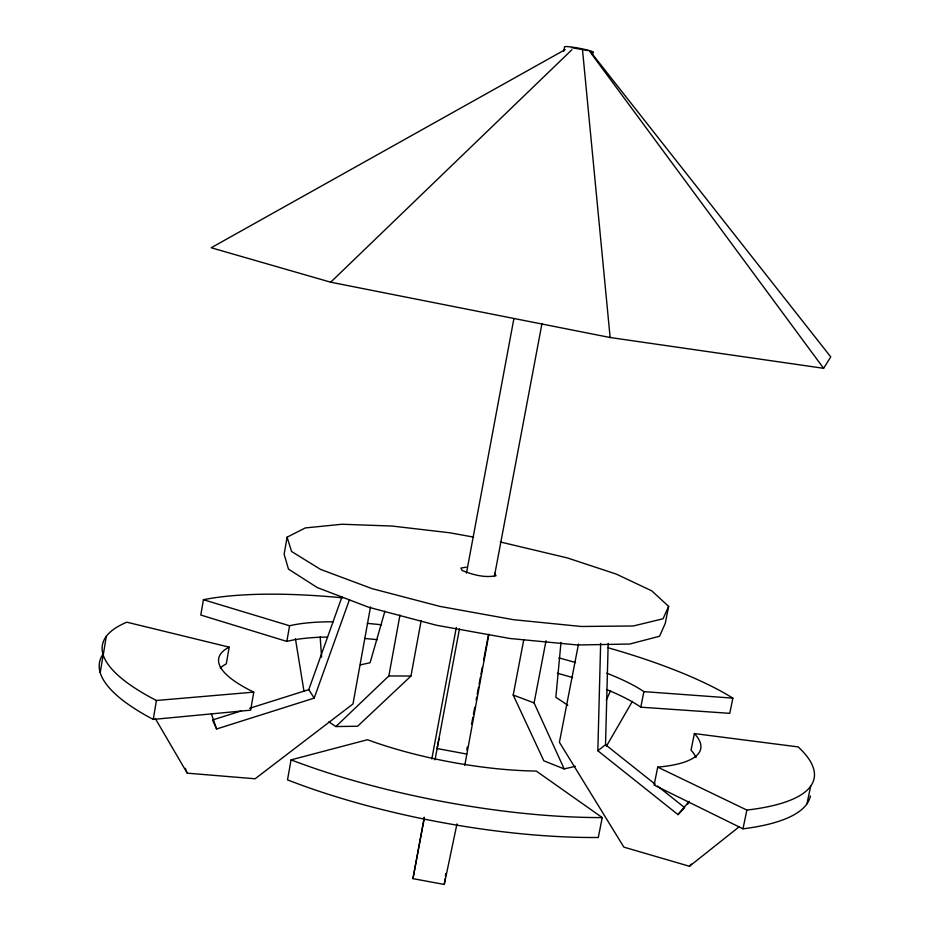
<?xml version="1.0" encoding="UTF-8"?>
<svg xmlns="http://www.w3.org/2000/svg" width="931" height="931" viewBox="0 0 931 931"><rect width="100%" height="100%" fill="white"/><g stroke="black" fill="none" stroke-linecap="round" stroke-linejoin="round"><path stroke-width="1.4" d="M657.495 786.043L684.611 807.596L677.989 814.602L597.842 750.758L600.646 643.344M597.842 750.758L605.522 744.742L608.187 643.402M560.986 642.425L555.865 697.261L567.805 705.256M424.315 817.267L412.945 878.643L444.273 884.45L445.018 878.98M445.39 876.246L445.763 873.511M100.234 672.613L103.155 654.842M106.297 636.35L103.481 653.492A269.781 73.06 9.8 0 0 153.243 719.419L250.625 710.167L253.767 692.129A154.43 40.138 9.9 0 1 229.177 647.15L126.825 622.187A270.083 70.663 9.9 0 0 156.42 700.496L153.243 719.419M464.802 765.375L488.88 634.383M342.713 597.865A255.315 63.296 10.2 0 0 203.424 599.715L200.805 615.042L286.841 641.412A145.946 37.228 10.2 0 1 327.491 637.048M229.177 647.15L226.291 663.873A154.267 41.499 9.9 0 0 220.251 668.062M473.623 537.117L449.813 532.788L392.009 526.038L342.003 524.246L305.298 527.935L287.097 537.187L284.118 554.248L288.47 569.109L317.285 587.577L368.688 607.256L436.267 625.201L509.839 638.48L577.709 644.997L629.728 644.031L659.567 636.245L665.281 623.281L668.644 606.395L651.747 590.848L616.31 574.101L567.293 557.913L500.226 541.958M286.841 641.412L289.588 625.772A146.097 36.006 10.2 0 1 333.17 621.792M466.792 749.944L467.292 747.081M291.066 759.859L287.516 779.864A279.242 78.53 10.7 0 0 598.296 837.481L602.241 817.581L536.256 771.054A159.783 43.105 10.7 0 1 367.454 739.726L291.066 759.859A279.568 75.97 10.7 0 0 602.241 817.581M370.515 606.919L352.977 703.952L255.129 778.77L187.212 773.161L155.256 718.453M328.852 721.886L335.882 726.552L388.844 675.941L399.969 615.054M335.882 726.552L357.597 726.25L410.955 676.046L421.161 620.605M431.821 758.974L456.341 627.424M466.466 573.089L513.9 318.577M563.744 51.193L564.547 46.899A14.512 1.268 10.6 0 1 582.073 48.843A14.512 1.268 10.6 0 1 591.313 52.439M435.033 759.847L438.908 738.865M459.437 628.914L437.128 748.559L466.664 754.04M423.768 820.525L424.292 817.721M412.945 878.643L424.338 817.837M494.454 576.056L542.017 323.371M592.523 54.964L593.059 52.113M471.552 724.271L472.901 717.149M473.437 714.298L474.775 707.164M476.125 700.042L476.66 697.191M477.196 694.34L478.546 687.218M479.081 684.366L480.419 677.244M480.955 674.393L482.305 667.259M483.643 660.137L488.484 634.477M575.37 766.329L564.163 768.913L543.82 760.813L513.202 695.038L523.769 639.678M564.163 768.913L534.091 702.917L546.032 640.749M578.488 644.112L559.415 742.275L623.886 847.14L689.464 866.272L739.167 826.786M607.908 647.708A255.28 63.25 11.1 0 1 732.872 698.134L729.764 713.332L640.807 707.188L643.903 691.628A146.074 35.972 11.1 0 0 606.814 673.218M742.973 828.823L746.86 810.063A270.025 70.57 11.4 0 0 798.193 746.918L694.386 733.57A154.406 40.091 11.4 0 1 657.717 767.121L654.121 785.054L742.973 828.823A269.722 72.955 11.5 0 0 810.424 795.958M694.386 733.57L691.023 750.177A154.232 41.441 11.4 0 1 696.039 757.508M444.273 884.45L456.97 823.888M806.956 803.802L810.668 786.206M384.922 611.155L370.096 662.744L360.355 664.874M241.373 710.888L212.489 719.989L216.597 728.996L314.201 698.099L308.778 689.638L341.991 596.806M314.201 698.099L349.497 599.564M668.644 606.395L663.058 618.766L633.301 625.981L581.305 626.482L513.4 619.685L439.758 606.372L372.051 588.636L320.508 569.376L291.554 551.466L287.097 537.187M606.279 700.031L610.561 690.849M606.43 746.208L632.393 701.334M565.198 49.599L211.197 247.751L330.703 282.209L610.142 337.522L823.609 368.304L830.766 356.91L592.477 54.242M689.464 866.272L691.314 864.061M677.989 814.602L689.219 801.358M687.381 804.326L689.231 802.15M330.703 282.209L571.89 49.774M249.624 708.282L308.778 689.638M466.28 567.142L460.892 568.085L462.183 570.494C472.727 574.764 484.667 578.07 496.025 575.719L494.547 573.287M156.42 700.496L253.767 692.129M388.844 675.941L410.955 676.046M571.494 47.609L587.985 50.6M643.903 691.628L732.872 698.134M203.424 599.715L289.588 625.772M513.202 695.038L534.091 702.917M657.717 767.121L746.86 810.063M605.522 744.742L655.238 784.251M589.37 50.949L823.609 368.304M185.362 768.331L187.212 773.161M211.418 713.972L216.597 728.996M295.418 638.713L304.018 691.442M582.585 50.646L610.142 337.522M320.148 636.874L321.614 657.123M364.58 638.468A145.946 37.228 10.2 0 1 377.404 639.702M367.303 623.398A146.097 36.006 10.2 0 1 381.559 624.829M557.366 673.253A145.923 37.193 11.1 0 1 572.635 677.605M606.558 689.499A145.923 37.193 11.1 0 1 640.807 707.188M558.879 657.903A146.074 35.972 11.1 0 1 575.567 662.569"/></g></svg>
